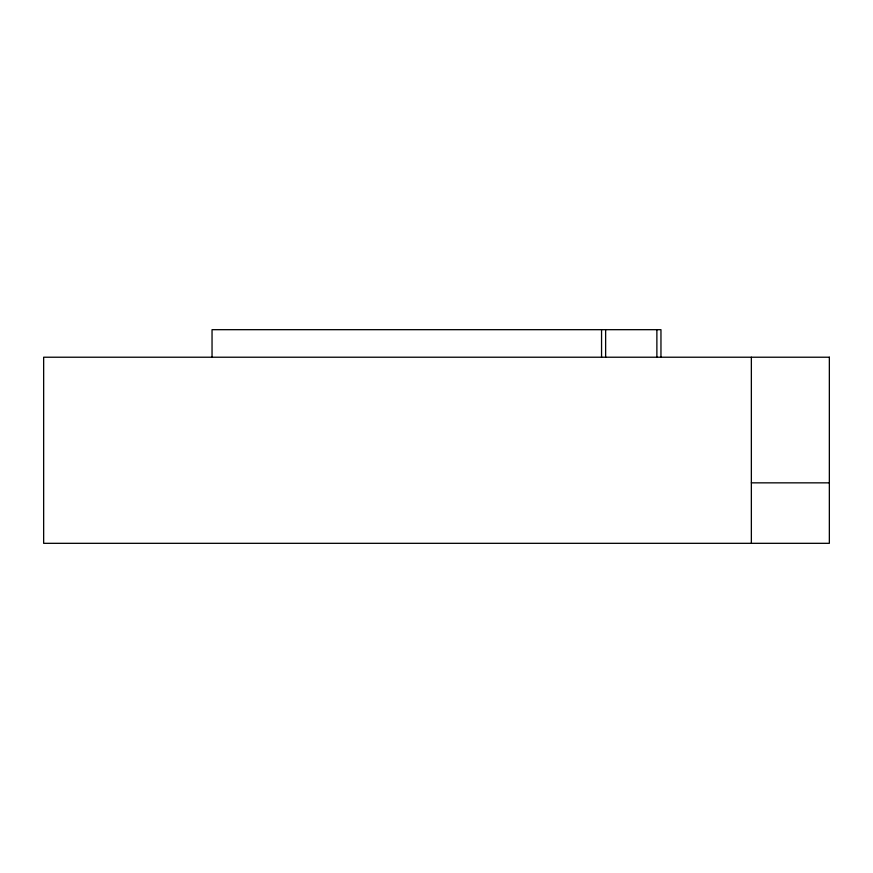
<?xml version="1.0" encoding="UTF-8"?>
<svg xmlns="http://www.w3.org/2000/svg" width="873" height="873" viewBox="0 0 873 873"><rect width="100%" height="100%" fill="white"/><g stroke="black" fill="none" stroke-linecap="round" stroke-linejoin="round"><path stroke-width="1.31" d="M751.358 482.845L829.35 482.845M751.358 357.221L751.358 543.322M660.959 357.221L660.959 329.678L212.041 329.678L212.041 357.221M656.878 329.678L656.878 357.221M605.633 329.678L605.633 357.221M601.552 329.678L601.552 357.221M829.35 357.221L43.65 357.221L43.65 543.322L829.35 543.322L829.35 357.221"/></g></svg>
